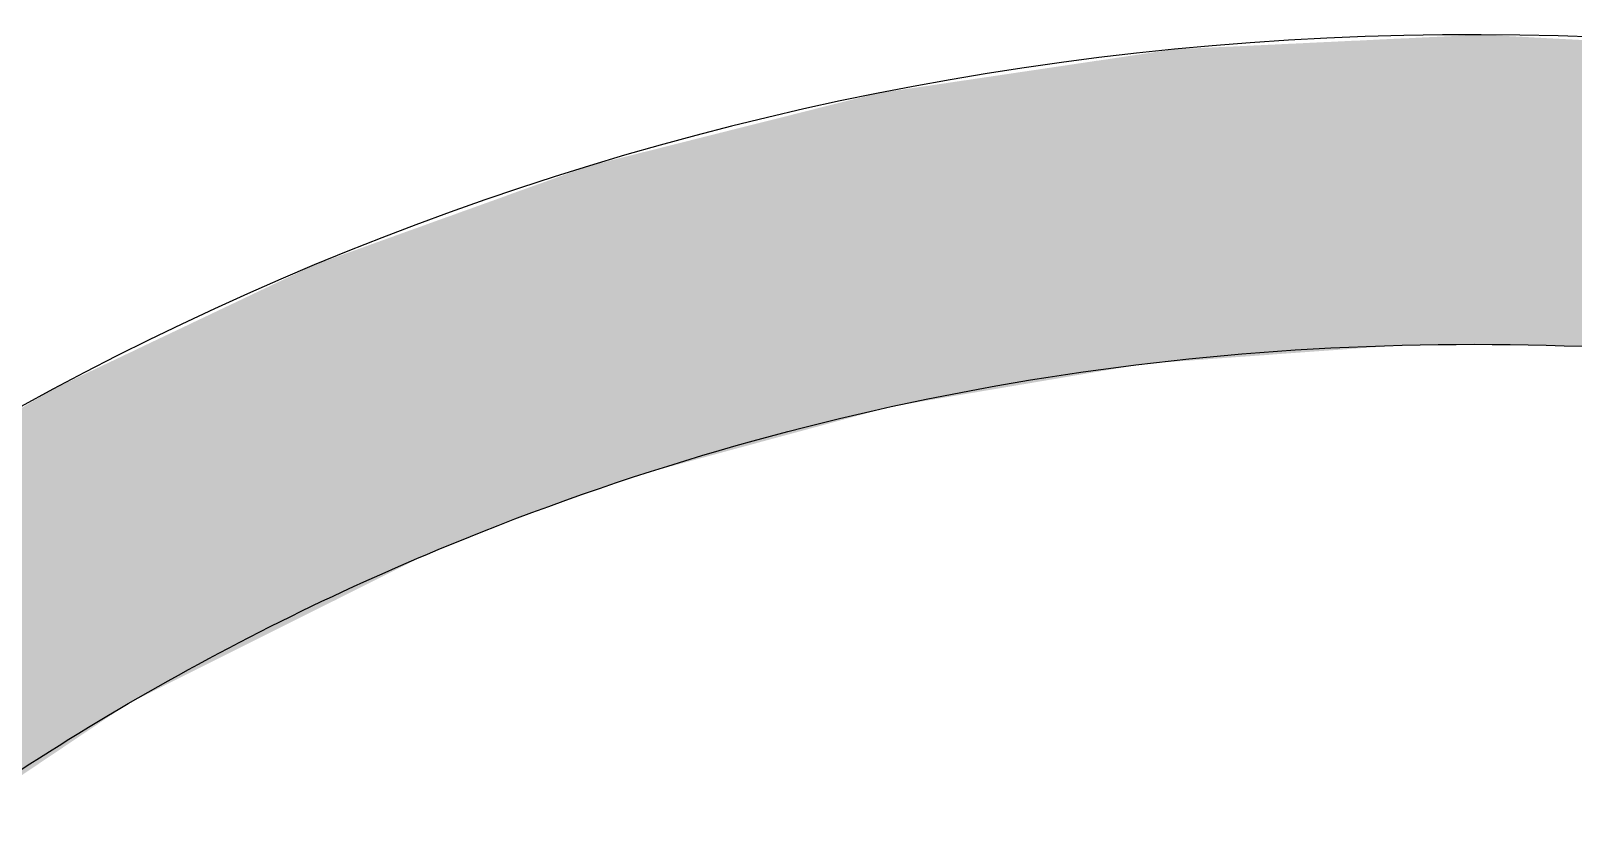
# Model space of a CAD drawing. Extents: x 30.9 to 73.6, y 20.2 to 62.9.
# Drawn here: x 41.97 to 53.01, y 57.24 to 62.93 of the extents above; entities that cross this region are included whole.
import ezdxf

# ---------------------------------------------------------------- set-up
doc = ezdxf.new("R2010")
doc.units = 0
doc.header["$MEASUREMENT"] = 0
doc.layers.add('_U_56FE_U_5C42_1', color=7, linetype='CONTINUOUS')

# ---------------------------------------------------------------- blocks, each defined once
blk = doc.blocks.new('*U0')
at = {"layer": '_U_56FE_U_5C42_1', "color": 7}
for points in [[(404.18, 687.98), (402.54, 722.6), (404.18, 722.68)], [(404.39, 688), (404.18, 722.68), (404.39, 722.69)], [(404.18, 687.98), (404.18, 722.68), (404.39, 688)], [(404.39, 688), (404.39, 722.69), (404.41, 688)], [(404.41, 688), (404.39, 722.69), (404.41, 722.69)], [(406.13, 688.12), (404.41, 722.69), (406.13, 722.77)], [(404.41, 688), (404.41, 722.69), (406.13, 688.12)], [(406.56, 688.16), (406.13, 722.77), (406.56, 722.79)], [(406.13, 688.12), (406.13, 722.77), (406.56, 688.16)], [(408.36, 688.29), (406.56, 722.79), (408.36, 722.88)], [(406.56, 688.16), (406.56, 722.79), (408.36, 688.29)], [(408.64, 688.31), (408.36, 722.88), (408.64, 722.89)], [(408.36, 688.29), (408.36, 722.88), (408.64, 688.31)], [(412.16, 688.56), (408.64, 722.89), (412.16, 723.06)], [(408.64, 688.31), (408.64, 722.89), (412.16, 688.56)], [(412.35, 688.57), (412.16, 723.06), (412.35, 723.07)], [(412.16, 688.56), (412.16, 723.06), (412.35, 688.57)], [(412.35, 688.57), (412.35, 723.07), (412.48, 688.58)], [(412.48, 688.58), (412.35, 723.07), (412.48, 723.07)], [(413.46, 688.65), (412.48, 723.07), (413.46, 723.12)], [(412.48, 688.58), (412.48, 723.07), (413.46, 688.65)], [(415.49, 688.8), (413.46, 723.12), (415.49, 723.22)], [(413.46, 688.65), (413.46, 723.12), (415.49, 688.8)], [(415.49, 688.8), (415.49, 723.22), (415.55, 688.8)], [(415.55, 688.8), (415.49, 723.22), (415.55, 723.22)], [(415.9, 688.83), (415.55, 723.22), (415.9, 723.23)], [(415.55, 688.8), (415.55, 723.22), (415.9, 688.83)], [(418.49, 689.01), (415.9, 723.23), (418.49, 723.36)], [(415.9, 688.83), (415.9, 723.23), (418.49, 689.01)], [(418.87, 689.04), (418.49, 723.36), (418.87, 723.38)], [(418.49, 689.01), (418.49, 723.36), (418.87, 689.04)], [(420.16, 689.13), (418.87, 723.38), (420.16, 723.44)], [(418.87, 689.04), (418.87, 723.38), (420.16, 689.13)], [(420.98, 689.19), (420.16, 723.44), (420.98, 723.48)], [(420.16, 689.13), (420.16, 723.44), (420.98, 689.19)], [(420.98, 689.19), (420.98, 723.48), (421.01, 689.2)], [(421.01, 689.2), (420.98, 723.48), (421.01, 723.48)], [(421.28, 689.2), (421.01, 723.48), (421.28, 723.49)], [(421.01, 689.2), (421.01, 723.48), (421.28, 689.2)], [(421.28, 689.2), (421.28, 723.49), (421.35, 689.2)], [(421.35, 689.2), (421.28, 723.49), (421.35, 723.49)], [(422.98, 689.2), (421.35, 723.49), (422.98, 723.57)], [(421.35, 689.2), (421.35, 723.49), (422.98, 689.2)], [(423.16, 689.2), (422.98, 723.57), (423.16, 723.58)], [(422.98, 689.2), (422.98, 723.57), (423.16, 689.2)], [(423.31, 689.2), (423.16, 723.58), (423.31, 723.59)], [(423.16, 689.2), (423.16, 723.58), (423.31, 689.2)], [(424, 689.2), (423.31, 723.59), (424, 723.62)], [(423.31, 689.2), (423.31, 723.59), (424, 689.2)], [(424.46, 689.2), (424, 723.62), (424.46, 723.64)], [(424, 689.2), (424, 723.62), (424.46, 689.2)], [(424.73, 689.2), (424.46, 723.64), (424.73, 723.65)], [(424.46, 689.2), (424.46, 723.64), (424.73, 689.2)], [(425.41, 689.21), (424.73, 723.65), (425.41, 723.69)], [(424.73, 689.2), (424.73, 723.65), (425.41, 689.21)], [(425.41, 689.21), (425.41, 723.69), (425.57, 689.21)], [(425.57, 689.21), (425.41, 723.69), (425.57, 723.69)], [(425.79, 689.21), (425.57, 723.69), (425.79, 723.7)], [(425.57, 689.21), (425.57, 723.69), (425.79, 689.21)], [(426.24, 689.21), (425.79, 723.7), (426.24, 723.72)], [(425.79, 689.21), (425.79, 723.7), (426.24, 689.21)], [(428.09, 689.21), (426.24, 723.72), (428.09, 723.81)], [(426.24, 689.21), (426.24, 723.72), (428.09, 689.21)], [(429.85, 689.22), (428.09, 723.81), (429.85, 723.9)], [(428.09, 689.21), (428.09, 723.81), (429.85, 689.22)], [(429.85, 689.22), (429.85, 723.9), (430.11, 689.22)], [(430.11, 689.22), (429.85, 723.9), (430.11, 723.88)], [(430.11, 689.22), (430.11, 723.88), (431.13, 689.22)], [(431.13, 689.22), (430.11, 723.88), (431.13, 723.83)], [(431.13, 689.22), (431.13, 723.83), (431.47, 689.22)], [(431.47, 689.22), (431.13, 723.83), (431.47, 723.81)], [(431.47, 689.22), (431.47, 723.81), (433.63, 689.23)], [(433.63, 689.23), (431.47, 723.81), (433.63, 723.7)], [(433.63, 689.23), (433.63, 723.7), (434.01, 689.23)], [(434.01, 689.23), (433.63, 723.7), (434.01, 723.68)], [(434.01, 689.23), (434.01, 723.68), (435.37, 689.23)], [(435.37, 689.23), (434.01, 723.68), (435.37, 723.61)], [(435.37, 689.23), (435.37, 723.61), (435.58, 689.23)], [(435.58, 689.23), (435.37, 723.61), (435.58, 723.59)], [(435.58, 689.23), (435.58, 723.59), (435.94, 689.22)], [(435.94, 689.22), (435.58, 723.59), (435.94, 723.58)], [(435.94, 689.22), (435.94, 723.58), (437.32, 689.18)], [(437.32, 689.18), (435.94, 723.58), (437.32, 723.5)], [(437.32, 689.18), (437.32, 723.5), (442.91, 689)], [(442.91, 689), (437.32, 723.5), (442.91, 723.21)], [(386.6, 686.18), (386.58, 720.94), (386.6, 720.95)], [(386.6, 686.18), (386.6, 720.95), (386.6, 686.18)], [(386.6, 686.18), (386.6, 720.95), (386.6, 720.95)], [(386.6, 686.18), (386.6, 720.95), (386.6, 686.18)], [(386.6, 686.18), (386.6, 720.95), (386.6, 720.95)], [(386.6, 686.18), (386.6, 720.95), (386.61, 686.18)], [(386.61, 686.18), (386.6, 720.95), (386.61, 720.95)], [(386.8, 686.21), (386.61, 720.95), (386.8, 720.98)], [(386.61, 686.18), (386.61, 720.95), (386.8, 686.21)], [(386.93, 686.23), (386.8, 720.98), (386.93, 720.99)], [(386.8, 686.21), (386.8, 720.98), (386.93, 686.23)], [(388.47, 686.49), (386.93, 720.99), (388.47, 721.22)], [(386.93, 686.23), (386.93, 720.99), (388.47, 686.49)], [(389.02, 686.58), (388.47, 721.22), (389.02, 721.3)], [(388.47, 686.49), (388.47, 721.22), (389.02, 686.58)], [(389.04, 686.59), (389.02, 721.3), (389.04, 721.31)], [(389.02, 686.58), (389.02, 721.3), (389.04, 686.59)], [(389.26, 686.62), (389.04, 721.31), (389.26, 721.34)], [(389.04, 686.59), (389.04, 721.31), (389.26, 686.62)], [(389.56, 686.67), (389.26, 721.34), (389.56, 721.38)], [(389.26, 686.62), (389.26, 721.34), (389.56, 686.67)], [(389.68, 686.69), (389.56, 721.38), (389.68, 721.4)], [(389.56, 686.67), (389.56, 721.38), (389.68, 686.69)], [(391.41, 686.99), (389.68, 721.4), (391.41, 721.66)], [(389.68, 686.69), (389.68, 721.4), (391.41, 686.99)], [(392.2, 687.12), (391.41, 721.66), (392.2, 721.78)], [(391.41, 686.99), (391.41, 721.66), (392.2, 687.12)], [(392.2, 687.12), (392.2, 721.78), (392.21, 687.12)], [(392.21, 687.12), (392.2, 721.78), (392.21, 721.78)], [(392.39, 687.14), (392.21, 721.78), (392.39, 721.8)], [(392.21, 687.12), (392.21, 721.78), (392.39, 687.14)], [(392.66, 687.15), (392.39, 721.8), (392.66, 721.84)], [(392.39, 687.14), (392.39, 721.8), (392.66, 687.15)], [(394.08, 687.26), (392.66, 721.84), (394.08, 722.06)], [(392.66, 687.15), (392.66, 721.84), (394.08, 687.26)], [(394.75, 687.31), (394.08, 722.06), (394.75, 722.15)], [(394.08, 687.26), (394.08, 722.06), (394.75, 687.31)], [(394.89, 687.32), (394.75, 722.15), (394.89, 722.18)], [(394.75, 687.31), (394.75, 722.15), (394.89, 687.32)], [(395.32, 687.35), (394.89, 722.18), (395.32, 722.24)], [(394.89, 687.32), (394.89, 722.18), (395.32, 687.35)], [(395.52, 687.36), (395.32, 722.24), (395.52, 722.27)], [(395.32, 687.35), (395.32, 722.24), (395.52, 687.36)], [(395.52, 687.36), (395.52, 722.27), (395.61, 687.37)], [(395.61, 687.37), (395.52, 722.27), (395.61, 722.27)], [(397.79, 687.52), (395.61, 722.27), (397.79, 722.38)], [(395.61, 687.37), (395.61, 722.27), (397.79, 687.52)], [(398.08, 687.55), (397.79, 722.38), (398.08, 722.39)], [(397.79, 687.52), (397.79, 722.38), (398.08, 687.55)], [(398.74, 687.59), (398.08, 722.39), (398.74, 722.42)], [(398.08, 687.55), (398.08, 722.39), (398.74, 687.59)], [(399.06, 687.62), (398.74, 722.42), (399.06, 722.44)], [(398.74, 687.59), (398.74, 722.42), (399.06, 687.62)], [(399.52, 687.65), (399.06, 722.44), (399.52, 722.46)], [(399.06, 687.62), (399.06, 722.44), (399.52, 687.65)], [(399.52, 687.65), (399.52, 722.46), (399.58, 687.65)], [(399.58, 687.65), (399.52, 722.46), (399.58, 722.46)], [(399.58, 687.65), (399.58, 722.46), (399.63, 687.66)], [(399.63, 687.66), (399.58, 722.46), (399.63, 722.46)], [(399.77, 687.67), (399.63, 722.46), (399.77, 722.47)], [(399.63, 687.66), (399.63, 722.46), (399.77, 687.67)], [(399.77, 687.67), (399.77, 722.47), (399.82, 687.67)], [(399.82, 687.67), (399.77, 722.47), (399.82, 722.47)], [(400.04, 687.69), (399.82, 722.47), (400.04, 722.48)], [(399.82, 687.67), (399.82, 722.47), (400.04, 687.69)], [(400.19, 687.7), (400.04, 722.48), (400.19, 722.49)], [(400.04, 687.69), (400.04, 722.48), (400.19, 687.7)], [(401.24, 687.77), (400.19, 722.49), (401.24, 722.54)], [(400.19, 687.7), (400.19, 722.49), (401.24, 687.77)], [(401.46, 687.79), (401.24, 722.54), (401.46, 722.55)], [(401.24, 687.77), (401.24, 722.54), (401.46, 687.79)], [(402.17, 687.84), (401.46, 722.55), (402.17, 722.58)], [(401.46, 687.79), (401.46, 722.55), (402.17, 687.84)], [(402.3, 687.85), (402.17, 722.58), (402.3, 722.59)], [(402.17, 687.84), (402.17, 722.58), (402.3, 687.85)], [(402.54, 687.87), (402.3, 722.59), (402.54, 722.6)], [(402.3, 687.85), (402.3, 722.59), (402.54, 687.87)], [(402.54, 687.87), (402.54, 722.6), (404.18, 687.98)], [(376.52, 684.47), (373.95, 719.07), (376.52, 719.45)], [(376.66, 684.5), (376.52, 719.45), (376.66, 719.47)], [(376.52, 684.47), (376.52, 719.45), (376.66, 684.5)], [(378.33, 684.78), (376.66, 719.47), (378.33, 719.72)], [(376.66, 684.5), (376.66, 719.47), (378.33, 684.78)], [(378.48, 684.8), (378.33, 719.72), (378.48, 719.74)], [(378.33, 684.78), (378.33, 719.72), (378.48, 684.8)], [(381.06, 685.24), (378.48, 719.74), (381.06, 720.12)], [(378.48, 684.8), (378.48, 719.74), (381.06, 685.24)], [(381.23, 685.27), (381.06, 720.12), (381.23, 720.15)], [(381.06, 685.24), (381.06, 720.12), (381.23, 685.27)], [(382.39, 685.46), (381.23, 720.15), (382.39, 720.32)], [(381.23, 685.27), (381.23, 720.15), (382.39, 685.46)], [(384.07, 685.75), (382.39, 720.32), (384.07, 720.57)], [(382.39, 685.46), (382.39, 720.32), (384.07, 685.75)], [(384.19, 685.77), (384.07, 720.57), (384.19, 720.59)], [(384.07, 685.75), (384.07, 720.57), (384.19, 685.77)], [(385.23, 685.94), (384.19, 720.59), (385.23, 720.74)], [(384.19, 685.77), (384.19, 720.59), (385.23, 685.94)], [(385.44, 685.98), (385.23, 720.74), (385.44, 720.77)], [(385.23, 685.94), (385.23, 720.74), (385.44, 685.98)], [(386, 686.07), (385.44, 720.77), (386, 720.86)], [(385.44, 685.98), (385.44, 720.77), (386, 686.07)], [(386.53, 686.16), (386, 720.86), (386.53, 720.93)], [(386, 686.07), (386, 720.86), (386.53, 686.16)], [(386.53, 686.16), (386.53, 720.93), (386.53, 720.94)], [(386.53, 686.16), (386.53, 720.94), (386.54, 686.17)], [(386.54, 686.17), (386.53, 720.94), (386.54, 720.94)], [(386.53, 686.16), (386.53, 720.93), (386.53, 686.16)], [(386.54, 686.17), (386.54, 720.94), (386.58, 686.17)], [(386.58, 686.17), (386.54, 720.94), (386.58, 720.94)], [(386.58, 686.17), (386.58, 720.94), (386.6, 686.18)], [(363.87, 682.34), (362.22, 717.33), (363.87, 717.58)], [(366.16, 682.72), (363.87, 717.58), (366.16, 717.92)], [(363.87, 682.34), (363.87, 717.58), (366.16, 682.72)], [(366.46, 682.77), (366.16, 717.92), (366.46, 717.96)], [(366.16, 682.72), (366.16, 717.92), (366.46, 682.77)], [(366.58, 682.79), (366.46, 717.96), (366.58, 717.98)], [(366.46, 682.77), (366.46, 717.96), (366.46, 682.77)], [(366.46, 682.77), (366.46, 717.96), (366.46, 717.96)], [(366.46, 682.77), (366.46, 717.96), (366.58, 682.79)], [(368.09, 683.05), (366.58, 717.98), (368.09, 718.2)], [(366.58, 682.79), (366.58, 717.98), (368.09, 683.05)], [(371.64, 683.65), (368.09, 718.2), (371.64, 718.73)], [(368.09, 683.05), (368.09, 718.2), (371.64, 683.65)], [(371.77, 683.67), (371.64, 718.73), (371.77, 718.75)], [(371.64, 683.65), (371.64, 718.73), (371.77, 683.67)], [(372.35, 683.77), (371.77, 718.75), (372.35, 718.83)], [(371.77, 683.67), (371.77, 718.75), (372.35, 683.77)], [(372.55, 683.8), (372.35, 718.83), (372.55, 718.86)], [(372.35, 683.77), (372.35, 718.83), (372.55, 683.8)], [(373.95, 684.04), (372.55, 718.86), (373.95, 719.07)], [(372.55, 683.8), (372.55, 718.86), (373.95, 684.04)], [(373.95, 684.04), (373.95, 719.07), (376.52, 684.47)], [(357.97, 680.74), (355.45, 715.63), (357.97, 716.26)], [(360.16, 681.33), (357.97, 716.26), (360.16, 716.81)], [(357.97, 680.74), (357.97, 716.26), (360.16, 681.33)], [(360.36, 681.38), (360.16, 716.81), (360.36, 716.86)], [(360.16, 681.33), (360.16, 716.81), (360.36, 681.38)], [(360.98, 681.55), (360.36, 716.86), (360.98, 717.02)], [(360.36, 681.38), (360.36, 716.86), (360.98, 681.55)], [(361.04, 681.57), (360.98, 717.02), (361.04, 717.03)], [(360.98, 681.55), (360.98, 717.02), (361.04, 681.57)], [(361.13, 681.59), (361.04, 717.03), (361.13, 717.06)], [(361.04, 681.57), (361.04, 717.03), (361.13, 681.59)], [(362.22, 681.89), (361.13, 717.06), (362.22, 717.33)], [(361.13, 681.59), (361.13, 717.06), (362.22, 681.89)], [(362.22, 681.89), (362.22, 717.33), (363.87, 682.34)], [(349.26, 678.38), (348.71, 713.93), (349.26, 714.07)], [(349.56, 678.46), (349.26, 714.07), (349.56, 714.14)], [(349.26, 678.38), (349.26, 714.07), (349.56, 678.46)], [(354.33, 679.75), (349.56, 714.14), (354.33, 715.34)], [(349.56, 678.46), (349.56, 714.14), (354.33, 679.75)], [(354.43, 679.78), (354.33, 715.34), (354.43, 715.37)], [(354.33, 679.75), (354.33, 715.34), (354.43, 679.78)], [(355.24, 680), (354.43, 715.37), (355.24, 715.57)], [(354.43, 679.78), (354.43, 715.37), (355.24, 680)], [(355.45, 680.05), (355.24, 715.57), (355.45, 715.63)], [(355.24, 680), (355.24, 715.57), (355.45, 680.05)], [(355.45, 680.05), (355.45, 715.63), (357.97, 680.74)], [(342.43, 676.53), (341.29, 712.06), (342.43, 712.35)], [(342.53, 676.55), (342.43, 712.35), (342.53, 712.37)], [(342.43, 676.53), (342.43, 712.35), (342.53, 676.55)], [(343.07, 676.7), (342.53, 712.37), (343.07, 712.51)], [(342.53, 676.55), (342.53, 712.37), (343.07, 676.7)], [(343.22, 676.74), (343.07, 712.51), (343.22, 712.55)], [(343.07, 676.7), (343.07, 712.51), (343.22, 676.74)], [(343.29, 676.76), (343.22, 712.55), (343.29, 712.56)], [(343.22, 676.74), (343.22, 712.55), (343.29, 676.76)], [(343.31, 676.77), (343.29, 712.56), (343.31, 712.57)], [(343.29, 676.76), (343.29, 712.56), (343.31, 676.77)], [(343.51, 676.82), (343.31, 712.57), (343.51, 712.62)], [(343.31, 676.77), (343.31, 712.57), (343.51, 676.82)], [(344.4, 677.06), (343.51, 712.62), (344.4, 712.84)], [(343.51, 676.82), (343.51, 712.62), (344.4, 677.06)], [(344.69, 677.14), (344.4, 712.84), (344.69, 712.92)], [(344.4, 677.06), (344.4, 712.84), (344.69, 677.14)], [(345.36, 677.32), (344.69, 712.92), (345.36, 713.08)], [(344.69, 677.14), (344.69, 712.92), (345.36, 677.32)], [(346.11, 677.53), (345.36, 713.08), (346.11, 713.28)], [(345.36, 677.32), (345.36, 713.08), (346.11, 677.53)], [(346.11, 677.53), (346.11, 713.28), (346.12, 677.53)], [(346.12, 677.53), (346.11, 713.28), (346.12, 713.28)], [(346.19, 677.55), (346.12, 713.28), (346.19, 713.29)], [(346.12, 677.53), (346.12, 713.28), (346.19, 677.55)], [(346.19, 677.55), (346.19, 713.29), (346.19, 713.3)], [(346.19, 677.55), (346.19, 713.3), (346.22, 677.55)], [(346.22, 677.55), (346.19, 713.3), (346.22, 713.3)], [(346.19, 677.55), (346.19, 713.29), (346.19, 677.55)], [(346.22, 677.55), (346.22, 713.3), (346.22, 677.55)], [(346.22, 677.55), (346.22, 713.3), (346.22, 713.3)], [(346.22, 677.55), (346.22, 713.3), (346.22, 677.55)], [(346.22, 677.55), (346.22, 713.3), (346.22, 713.3)], [(346.22, 677.55), (346.22, 713.3), (346.23, 677.56)], [(346.23, 677.56), (346.22, 713.3), (346.23, 713.3)], [(348.7, 678.22), (346.23, 713.31), (348.7, 713.93)], [(346.23, 677.56), (346.23, 713.3), (346.23, 713.31)], [(346.23, 677.56), (346.23, 713.31), (348.7, 678.22)], [(346.23, 677.56), (346.23, 713.3), (346.23, 677.56)], [(346.23, 677.56), (346.23, 713.3), (346.23, 713.3)], [(346.23, 677.56), (346.23, 713.3), (346.23, 677.56)], [(348.7, 678.22), (348.7, 713.93), (348.71, 678.23)], [(348.71, 678.23), (348.7, 713.93), (348.71, 713.93)], [(348.71, 678.23), (348.71, 713.93), (349.26, 678.38)], [(336, 674.79), (333.29, 710.05), (336, 710.73)], [(337.09, 675.08), (336, 710.73), (337.09, 711)], [(336, 674.79), (336, 710.73), (337.09, 675.08)], [(337.65, 675.23), (337.09, 711), (337.65, 711.14)], [(337.09, 675.08), (337.09, 711), (337.09, 675.08)], [(337.09, 675.08), (337.09, 711), (337.09, 711)], [(337.09, 675.08), (337.09, 711), (337.65, 675.23)], [(338.01, 675.33), (337.65, 711.14), (338.01, 711.23)], [(337.65, 675.23), (337.65, 711.14), (338.01, 675.33)], [(338.15, 675.37), (338.01, 711.23), (338.15, 711.27)], [(338.01, 675.33), (338.01, 711.23), (338.15, 675.37)], [(339.18, 675.65), (338.15, 711.27), (339.18, 711.53)], [(338.15, 675.37), (338.15, 711.27), (339.18, 675.65)], [(339.68, 675.78), (339.18, 711.53), (339.68, 711.65)], [(339.18, 675.65), (339.18, 711.53), (339.68, 675.78)], [(341.29, 676.22), (339.68, 711.65), (341.29, 712.06)], [(339.68, 675.78), (339.68, 711.65), (341.29, 676.22)], [(341.29, 676.22), (341.29, 712.06), (342.43, 676.53)], [(329.13, 672.37), (328.75, 708.76), (329.13, 708.89)], [(330.11, 672.72), (329.13, 708.89), (330.11, 709.24)], [(329.13, 672.37), (329.13, 708.89), (330.11, 672.72)], [(330.6, 672.89), (330.11, 709.24), (330.6, 709.37)], [(330.11, 672.72), (330.11, 709.24), (330.6, 672.89)], [(331.23, 673.11), (330.6, 709.37), (331.23, 709.53)], [(330.6, 672.89), (330.6, 709.37), (331.23, 673.11)], [(331.88, 673.34), (331.23, 709.53), (331.88, 709.69)], [(331.23, 673.11), (331.23, 709.53), (331.88, 673.34)], [(333.09, 673.76), (331.88, 709.69), (333.09, 710)], [(331.88, 673.34), (331.88, 709.69), (333.09, 673.76)], [(333.29, 673.83), (333.09, 710), (333.29, 710.05)], [(333.09, 673.76), (333.09, 710), (333.29, 673.83)], [(333.29, 673.83), (333.29, 710.05), (336, 674.79)], [(324.28, 670.67), (322.25, 706.42), (324.28, 707.15)], [(324.53, 670.76), (324.28, 707.15), (324.53, 707.24)], [(324.28, 670.67), (324.28, 707.15), (324.53, 670.76)], [(324.55, 670.77), (324.53, 707.24), (324.55, 707.25)], [(324.53, 670.76), (324.53, 707.24), (324.55, 670.77)], [(324.71, 670.82), (324.55, 707.25), (324.71, 707.3)], [(324.55, 670.77), (324.55, 707.25), (324.71, 670.82)], [(325.55, 671.12), (324.71, 707.3), (325.55, 707.6)], [(324.71, 670.82), (324.71, 707.3), (325.55, 671.12)], [(326.25, 671.36), (325.55, 707.6), (326.25, 707.85)], [(325.55, 671.12), (325.55, 707.6), (326.25, 671.36)], [(328.51, 672.15), (326.25, 707.85), (328.51, 708.67)], [(326.25, 671.36), (326.25, 707.85), (328.51, 672.15)], [(328.75, 672.24), (328.51, 708.67), (328.75, 708.76)], [(328.51, 672.15), (328.51, 708.67), (328.75, 672.24)], [(328.75, 672.24), (328.75, 708.76), (329.13, 672.37)], [(320.08, 669.09), (317.32, 704.64), (320.08, 705.63)], [(320.44, 669.24), (320.08, 705.63), (320.44, 705.76)], [(320.08, 669.09), (320.08, 705.63), (320.44, 669.24)], [(320.74, 669.35), (320.44, 705.76), (320.74, 705.87)], [(320.44, 669.24), (320.44, 705.76), (320.74, 669.35)], [(320.78, 669.37), (320.74, 705.87), (320.78, 705.89)], [(320.74, 669.35), (320.74, 705.87), (320.78, 669.37)], [(322.25, 669.96), (320.78, 705.89), (322.25, 706.42)], [(320.78, 669.37), (320.78, 705.89), (322.25, 669.96)], [(322.25, 669.96), (322.25, 706.42), (324.28, 670.67)], [(314.86, 667), (314.35, 703.57), (314.86, 703.75)], [(315.05, 667.08), (314.86, 703.75), (315.05, 703.82)], [(314.86, 667), (314.86, 703.75), (315.05, 667.08)], [(315.21, 667.14), (315.05, 703.82), (315.21, 703.88)], [(315.05, 667.08), (315.05, 703.82), (315.21, 667.14)], [(315.53, 667.27), (315.21, 703.88), (315.53, 704)], [(315.21, 667.14), (315.21, 703.88), (315.53, 667.27)], [(315.89, 667.42), (315.53, 704), (315.89, 704.13)], [(315.53, 667.27), (315.53, 704), (315.89, 667.42)], [(317.02, 667.87), (315.89, 704.13), (317.02, 704.53)], [(315.89, 667.42), (315.89, 704.13), (317.02, 667.87)], [(317.32, 667.99), (317.02, 704.53), (317.32, 704.64)], [(317.02, 667.87), (317.02, 704.53), (317.32, 667.99)], [(317.32, 667.99), (317.32, 704.64), (320.08, 669.09)], [(309.92, 664.82), (309.82, 701.94), (309.92, 701.98)], [(310.54, 665.13), (309.92, 701.98), (310.54, 702.2)], [(309.92, 664.82), (309.92, 701.98), (310.54, 665.13)], [(311.57, 665.65), (310.54, 702.2), (311.57, 702.57)], [(310.54, 665.13), (310.54, 702.2), (311.57, 665.65)], [(311.84, 665.78), (311.57, 702.57), (311.84, 702.67)], [(311.57, 665.65), (311.57, 702.57), (311.84, 665.78)], [(312, 665.86), (311.84, 702.67), (312, 702.73)], [(311.84, 665.78), (311.84, 702.67), (312, 665.86)], [(314.06, 666.68), (312, 702.73), (314.06, 703.47)], [(312, 665.86), (312, 702.73), (314.06, 666.68)], [(314.35, 666.8), (314.06, 703.47), (314.35, 703.57)], [(314.06, 666.68), (314.06, 703.47), (314.35, 666.8)], [(314.35, 666.8), (314.35, 703.57), (314.86, 667)], [(305.31, 662.52), (304.05, 699.86), (305.31, 700.32)], [(305.86, 662.8), (305.31, 700.32), (305.86, 700.52)], [(305.31, 662.52), (305.31, 700.32), (305.86, 662.8)], [(307.04, 663.38), (305.86, 700.52), (307.04, 700.94)], [(305.86, 662.8), (305.86, 700.52), (307.04, 663.38)], [(307.3, 663.51), (307.04, 700.94), (307.3, 701.03)], [(307.04, 663.38), (307.04, 700.94), (307.3, 663.51)], [(307.39, 663.56), (307.3, 701.03), (307.39, 701.07)], [(307.3, 663.51), (307.3, 701.03), (307.39, 663.56)], [(308.16, 663.94), (307.39, 701.07), (308.16, 701.34)], [(307.39, 663.56), (307.39, 701.07), (308.16, 663.94)], [(308.33, 664.03), (308.16, 701.34), (308.33, 701.41)], [(308.16, 663.94), (308.16, 701.34), (308.33, 664.03)], [(309.28, 664.5), (308.33, 701.41), (309.28, 701.75)], [(308.33, 664.03), (308.33, 701.41), (309.28, 664.5)], [(309.35, 664.54), (309.28, 701.75), (309.35, 701.77)], [(309.28, 664.5), (309.28, 701.75), (309.35, 664.54)], [(309.59, 664.66), (309.35, 701.77), (309.59, 701.86)], [(309.35, 664.54), (309.35, 701.77), (309.59, 664.66)], [(309.82, 664.77), (309.59, 701.86), (309.82, 701.94)], [(309.59, 664.66), (309.59, 701.86), (309.82, 664.77)], [(309.82, 664.77), (309.82, 701.94), (309.92, 664.82)], [(301.07, 660.4), (299.34, 698.17), (301.07, 698.79)], [(301.54, 660.63), (301.07, 698.79), (301.54, 698.96)], [(301.07, 660.4), (301.07, 698.79), (301.54, 660.63)], [(304.05, 661.89), (301.54, 698.96), (304.05, 699.86)], [(301.54, 660.63), (301.54, 698.96), (304.05, 661.89)], [(304.05, 661.89), (304.05, 699.86), (305.31, 662.52)], [(297.23, 658.48), (296.09, 696.62), (297.23, 697.16)], [(297.6, 658.67), (297.23, 697.16), (297.6, 697.34)], [(297.23, 658.48), (297.23, 697.16), (297.6, 658.67)], [(298.53, 659.13), (297.6, 697.34), (298.53, 697.78)], [(297.6, 658.67), (297.6, 697.34), (298.53, 659.13)], [(298.82, 659.28), (298.53, 697.78), (298.82, 697.92)], [(298.53, 659.13), (298.53, 697.78), (298.82, 659.28)], [(299.34, 659.54), (298.82, 697.92), (299.34, 698.17)], [(298.82, 659.28), (298.82, 697.92), (299.34, 659.54)], [(299.34, 659.54), (299.34, 698.17), (301.07, 660.4)], [(293.34, 656.54), (291.1, 694.25), (293.34, 695.32)], [(293.83, 656.78), (293.34, 695.32), (293.83, 695.55)], [(293.34, 656.54), (293.34, 695.32), (293.83, 656.78)], [(294.11, 656.92), (293.83, 695.55), (294.11, 695.68)], [(293.83, 656.78), (293.83, 695.55), (294.11, 656.92)], [(294.77, 657.25), (294.11, 695.68), (294.77, 696)], [(294.11, 656.92), (294.11, 695.68), (294.77, 657.25)], [(295, 657.37), (294.77, 696), (295, 696.1)], [(294.77, 657.25), (294.77, 696), (295, 657.37)], [(296.09, 657.91), (295, 696.1), (296.09, 696.62)], [(295, 657.37), (295, 696.1), (296.09, 657.91)], [(296.09, 657.91), (296.09, 696.62), (297.23, 658.48)], [(290.91, 655.32), (288.61, 693.07), (290.91, 694.16)], [(291.1, 655.42), (290.91, 694.16), (291.1, 694.25)], [(290.91, 655.32), (290.91, 694.16), (291.1, 655.42)], [(291.1, 655.42), (291.1, 694.25), (293.34, 656.54)], [(286.43, 653.09), (285.41, 691.55), (286.43, 692.04)], [(286.66, 653.2), (286.43, 692.04), (286.66, 692.14)], [(286.43, 653.09), (286.43, 692.04), (286.66, 653.2)], [(286.7, 653.22), (286.66, 692.14), (286.7, 692.16)], [(286.66, 653.2), (286.66, 692.14), (286.7, 653.22)], [(288.5, 654.12), (286.7, 692.16), (288.5, 693.02)], [(286.7, 653.22), (286.7, 692.16), (288.5, 654.12)], [(288.61, 654.18), (288.5, 693.02), (288.61, 693.07)], [(288.5, 654.12), (288.5, 693.02), (288.61, 654.18)], [(288.61, 654.18), (288.61, 693.07), (290.91, 655.32)], [(282.29, 651.02), (279.41, 688.7), (282.29, 690.07)], [(284.78, 652.26), (282.29, 690.07), (284.78, 691.25)], [(282.29, 651.02), (282.29, 690.07), (284.78, 652.26)], [(284.8, 652.27), (284.78, 691.25), (284.8, 691.26)], [(284.78, 652.26), (284.78, 691.25), (284.8, 652.27)], [(284.85, 652.3), (284.8, 691.26), (284.85, 691.28)], [(284.8, 652.27), (284.8, 691.26), (284.85, 652.3)], [(285.1, 652.42), (284.85, 691.28), (285.1, 691.4)], [(284.85, 652.3), (284.85, 691.28), (285.1, 652.42)], [(285.41, 652.58), (285.1, 691.4), (285.41, 691.55)], [(285.1, 652.42), (285.1, 691.4), (285.41, 652.58)], [(285.41, 652.58), (285.41, 691.55), (285.41, 652.58)], [(285.41, 652.58), (285.41, 691.55), (285.41, 691.55)], [(285.41, 652.58), (285.41, 691.55), (286.43, 653.09)], [(278.53, 649.14), (278, 688.03), (278.53, 688.28)], [(278.69, 649.22), (278.53, 688.28), (278.69, 688.35)], [(278.53, 649.14), (278.53, 688.28), (278.69, 649.22)], [(279.41, 649.58), (278.69, 688.35), (279.41, 688.7)], [(278.69, 649.22), (278.69, 688.35), (279.41, 649.58)], [(279.41, 649.58), (279.41, 688.7), (282.29, 651.02)], [(278, 648.78), (273.57, 685.92), (278, 688.03)], [(278, 648.78), (278, 688.03), (278.53, 649.14)], [(271.34, 644.3), (270.91, 684.66), (271.34, 684.86)], [(272.66, 645.19), (271.34, 684.86), (272.66, 685.49)], [(271.34, 644.3), (271.34, 684.86), (272.66, 645.19)], [(272.7, 645.21), (272.66, 685.49), (272.7, 685.51)], [(272.66, 645.19), (272.66, 685.49), (272.7, 645.21)], [(273.47, 645.74), (272.7, 685.51), (273.47, 685.88)], [(272.7, 645.21), (272.7, 685.51), (273.47, 645.74)], [(273.57, 645.8), (273.47, 685.88), (273.57, 685.92)], [(273.47, 645.74), (273.47, 685.88), (273.57, 645.8)], [(273.57, 645.8), (273.57, 685.92), (278, 648.78)], [(269.4, 643), (265.88, 681.74), (269.4, 683.86)], [(270.09, 643.46), (269.4, 683.86), (270.09, 684.27)], [(269.4, 643), (269.4, 683.86), (270.09, 643.46)], [(270.91, 644.01), (270.09, 684.27), (270.91, 684.66)], [(270.09, 643.46), (270.09, 684.27), (270.91, 644.01)], [(270.91, 644.01), (270.91, 684.66), (271.34, 644.3)], [(265.88, 640.63), (265.88, 681.74), (269.4, 643)]]:
    blk.add_solid(points, dxfattribs=at)

msp = doc.modelspace()

# ---------------------------------------------------------------- linework, layer by layer
at = {"layer": '_U_56FE_U_5C42_1'}
for points, knots in [([(73.625, 41.553), (73.583, 29.751), (63.986, 20.215), (52.236, 20.249), (40.487, 20.282), (30.907, 29.742), (30.933, 41.603), (30.959, 53.485), (40.48, 62.934), (52.348, 62.906), (64.14, 62.878), (73.58, 53.364), (73.625, 41.553)], [0, 0, 0, 0, 1, 1, 1, 2, 2, 2, 3, 3, 3, 4, 4, 4, 4]), ([(70.259, 48.1), (69.674, 49.69), (68.937, 51.117), (68.008, 52.448), (65.462, 56.095), (62.053, 58.566), (57.817, 59.887), (56.319, 60.354), (54.775, 60.604), (53.2, 60.673), (50.436, 60.792), (47.763, 60.367), (45.193, 59.35), (43.545, 58.698), (42.015, 57.823), (40.612, 56.734), (39.087, 55.55), (37.759, 54.179), (36.647, 52.599), (36.519, 52.419), (36.493, 52.303), (36.764, 52.303), (38.075, 52.301), (39.386, 52.299), (40.698, 52.313), (40.788, 52.314), (40.921, 52.422), (40.961, 52.512), (41.214, 53.083), (41.383, 53.699), (41.697, 54.232), (42.491, 55.583), (43.684, 56.474), (45.188, 56.894), (46.575, 57.281), (47.949, 57.188), (49.273, 56.581), (50.949, 55.813), (52.064, 54.536), (52.575, 52.781), (53.059, 51.121), (52.845, 49.516), (51.948, 48.017), (50.458, 45.526), (47.394, 44.439), (44.673, 45.499), (42.756, 46.245), (41.531, 47.661), (40.971, 49.649), (40.944, 49.746), (40.794, 49.874), (40.701, 49.875), (38.899, 49.888), (37.097, 49.89), (35.295, 49.875), (35.176, 49.874), (35.002, 49.749), (34.947, 49.636), (34.739, 49.207), (34.565, 48.762), (34.387, 48.319), (33.742, 46.716), (33.371, 45.042), (33.225, 43.33), (32.966, 40.315), (33.355, 37.376), (34.474, 34.553), (35.259, 32.572), (36.342, 30.763), (37.738, 29.146), (39.385, 27.238), (41.301, 25.663), (43.568, 24.555), (44.566, 24.068), (45.628, 23.711), (46.655, 23.281), (46.922, 23.169), (46.999, 23.237), (46.999, 23.509), (46.994, 25.247), (46.995, 26.985), (46.999, 28.722), (46.999, 28.912), (46.926, 28.985), (46.746, 29.058), (46.157, 29.297), (45.54, 29.505), (45.014, 29.848), (43.282, 30.98), (42.39, 32.622), (42.297, 34.682), (42.249, 35.733), (42.47, 36.744), (42.981, 37.666), (43.878, 39.287), (45.222, 40.334), (47.052, 40.728), (48.414, 41.021), (49.731, 40.873), (50.961, 40.231), (53.036, 39.148), (54.153, 37.415), (54.285, 35.074), (54.344, 34.012), (54.108, 32.996), (53.603, 32.059), (52.791, 30.553), (51.549, 29.556), (49.908, 29.078), (49.627, 28.996), (49.575, 28.864), (49.577, 28.607), (49.585, 26.891), (49.581, 25.174), (49.581, 23.458), (49.581, 22.6), (49.58, 22.585), (50.458, 22.518), (53.888, 22.254), (57.184, 22.755), (60.321, 24.217), (63.124, 25.524), (65.467, 27.399), (67.373, 29.826), (68.977, 31.868), (70.097, 34.156), (70.77, 36.66), (71.204, 38.273), (71.436, 39.921), (71.385, 41.591), (71.351, 42.697), (71.234, 43.801), (71.121, 44.902), (71.063, 45.469), (71.022, 45.471), (70.461, 45.471), (69.491, 45.471), (68.521, 45.471), (67.55, 45.471), (66.889, 45.471), (66.228, 45.468), (65.567, 45.473), (65.329, 45.475), (65.162, 45.436), (65.127, 45.143), (65.102, 44.937), (65.012, 44.733), (64.926, 44.54), (64.096, 42.689), (62.733, 41.455), (60.737, 40.987), (59.021, 40.584), (57.395, 40.85), (55.965, 41.882), (53.919, 43.36), (53.045, 45.379), (53.474, 47.891), (53.829, 49.968), (55.036, 51.444), (56.927, 52.299), (58.82, 53.155), (60.712, 53.007), (62.496, 51.937), (63.807, 51.151), (64.669, 49.986), (65.126, 48.528), (65.27, 48.068), (65.253, 48.063), (65.744, 48.063), (67.098, 48.063), (68.452, 48.062), (69.806, 48.064), (69.939, 48.064), (70.071, 48.084), (70.259, 48.1)], [0, 0, 0, 0, 1, 1, 1, 2, 2, 2, 3, 3, 3, 4, 4, 4, 5, 5, 5, 6, 6, 6, 7, 7, 7, 8, 8, 8, 9, 9, 9, 10, 10, 10, 11, 11, 11, 12, 12, 12, 13, 13, 13, 14, 14, 14, 15, 15, 15, 16, 16, 16, 17, 17, 17, 18, 18, 18, 19, 19, 19, 20, 20, 20, 21, 21, 21, 22, 22, 22, 23, 23, 23, 24, 24, 24, 25, 25, 25, 26, 26, 26, 27, 27, 27, 28, 28, 28, 29, 29, 29, 30, 30, 30, 31, 31, 31, 32, 32, 32, 33, 33, 33, 34, 34, 34, 35, 35, 35, 36, 36, 36, 37, 37, 37, 38, 38, 38, 39, 39, 39, 40, 40, 40, 41, 41, 41, 42, 42, 42, 43, 43, 43, 44, 44, 44, 45, 45, 45, 46, 46, 46, 47, 47, 47, 48, 48, 48, 49, 49, 49, 50, 50, 50, 51, 51, 51, 52, 52, 52, 53, 53, 53, 54, 54, 54, 55, 55, 55, 56, 56, 56, 57, 57, 57, 58, 58, 58, 58])]:
    msp.add_open_spline(points, degree=3, knots=knots, dxfattribs=at)

# ---------------------------------------------------------------- block references
at = {"layer": '_U_56FE_U_5C42_1', "color": 7, "xscale": 0.06397625, "yscale": 0.06397625, "zscale": 0.06397625}
msp.add_blockref('*U0', (24.848, 16.594), dxfattribs=at)

doc.saveas('drawing.dxf')
